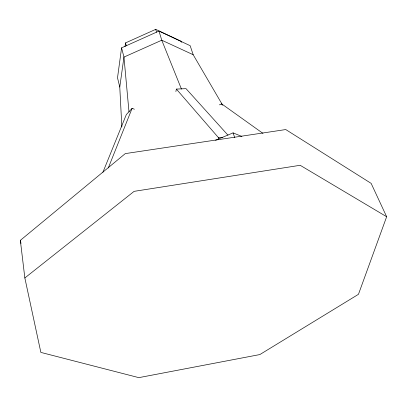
<?xml version="1.0" encoding="UTF-8"?>
<svg xmlns="http://www.w3.org/2000/svg" width="407" height="407" viewBox="0 0 407 407"><rect width="100%" height="100%" fill="white"/><g stroke="black" fill="none" stroke-linecap="round" stroke-linejoin="round"><path stroke-width="0.61" d="M222.578 105.067L193.177 54.716L190.155 45.686L158.974 31.074L121.576 47.838L117.516 77.823L119.775 87.037L121.851 126.989M125.01 46.673L125.534 42.903L155.708 29.36L181.054 41.239L181.425 42.379M119.775 87.037L123.957 57.082L121.576 47.838M175.87 91.544L176.384 89.087L186.019 88.655L227.961 135.16M386.65 216.733L358.455 294.322L259.839 354.568L138.818 377.64L40.858 352.406L24.847 277.956L20.35 240.354L125.29 153.607L285.755 129.558L371.138 183.369L386.65 216.733L300.168 165.288L134.127 191.346L24.847 277.956M108.287 167.964L132.107 108.343L134.381 109.229M102.9 172.288L126.333 114.57L132.107 108.343M219.439 104.848L221.678 103.892L262.953 133.374M215.547 140.262L233.069 132.88L241.88 136.442M176.384 89.087L218.508 137.708L222.843 137.444M193.177 54.716L161.762 40.217L158.974 31.074M221.678 103.892L222.273 105.016M181.446 89.087L161.762 40.217L123.957 57.082L129.009 111.981M233.069 132.88L234.702 137.556M218.508 137.708L218.895 138.884M155.708 29.36L156.573 32.234M125.534 42.903L126.302 45.803M20.35 240.354L21.001 243.452"/></g></svg>
